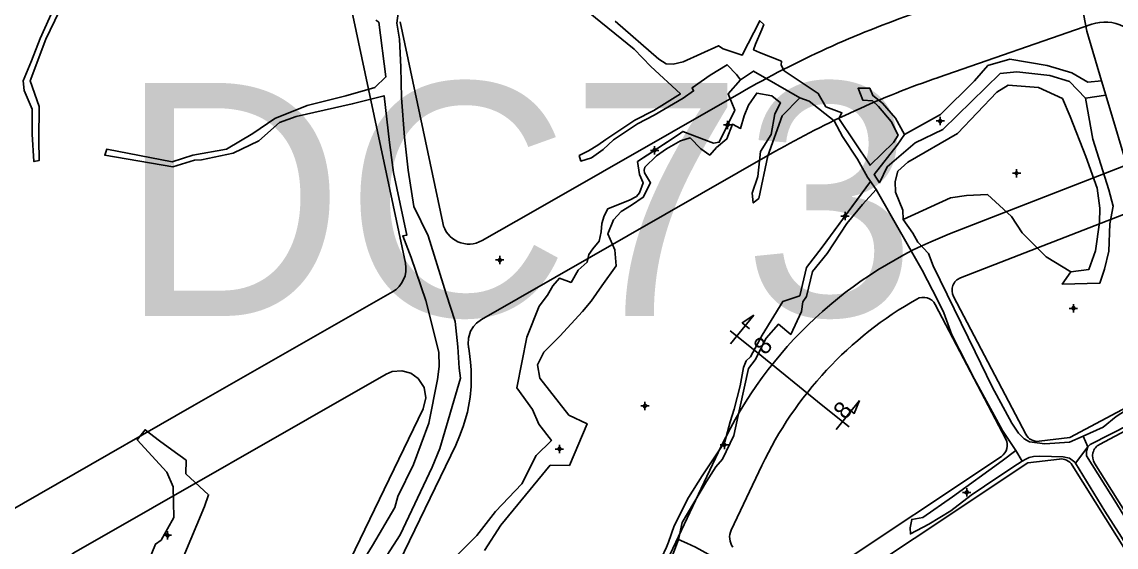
# Model space of a CAD drawing. Extents: x 548357 to 553070, y 1834500 to 1842500.
# Drawn here: x 551147.4 to 551476, y 1839303.4 to 1839461.2 of the extents above; entities that cross this region are included whole.
import ezdxf

# ---------------------------------------------------------------- set-up
doc = ezdxf.new("R2010")
doc.units = 0
for name, color, linetype in [('Level 10', 7, 'Continuous'), ('Level 11', 7, 'Continuous'), ('Level 13', 7, 'Continuous'), ('Level 2', 7, 'Continuous'), ('Level 20', 7, 'Continuous'), ('Level 30', 7, 'Continuous'), ('Level 62', 7, 'Continuous')]:
    doc.layers.add(name, color=color, linetype=linetype)

msp = doc.modelspace()

# ---------------------------------------------------------------- linework, layer by layer
at = {"layer": 'Level 10'}
for p, q in [((551471.63, 1839443.54), (551472.92, 1839439.23)), ((551466.76, 1839438.27), (551472.92, 1839439.23)), ((551356.82, 1839425.03), (551361.47, 1839434.66)), ((551332.31, 1839419.27), (551344.43, 1839427.23)), ((551387.75, 1839393.55), (551402.22, 1839413.26)), ((551402.22, 1839413.26), (551403.96, 1839410.89)), ((551466.06, 1839336.77), (551467.49, 1839333.56)), ((551463.8, 1839328.6), (551467.49, 1839333.56)), ((551445.92, 1839332.44), (551447.79, 1839329.22)), ((551343.22, 1839302.02), (551344.61, 1839305.69))]:
    msp.add_line(p, q, dxfattribs=at)
for points in [[(551465.34, 1839536.23), (551464.76, 1839532.45), (551461.81, 1839486.66), (551467.19, 1839458.39), (551471.63, 1839443.54)], [(551157.13, 1839465.54), (551152.92, 1839456.17), (551150.33, 1839449.47), (551147.76, 1839443.49), (551148.11, 1839440.55), (551150.51, 1839435.03), (551150.53, 1839427.52), (551150.99, 1839419.24), (551152.6, 1839419.6), (551152.48, 1839425.84), (551152.59, 1839435.79), (551149.92, 1839443.46), (551154.56, 1839456.03), (551158.55, 1839464.34)], [(551239.12, 1839258.3), (551241.04, 1839264.06), (551242.15, 1839270.79), (551247.34, 1839282.73), (551253.41, 1839292.62), (551254.05, 1839296.37), (551260.97, 1839307.09), (551270.64, 1839327.46), (551272.93, 1839333.03), (551279.12, 1839354.17), (551278.69, 1839357.19), (551278.3, 1839363.59), (551277.52, 1839371.16), (551274.81, 1839379.55), (551269.44, 1839396.94), (551265.11, 1839405.74), (551263.42, 1839416.61), (551262.25, 1839426.58), (551261.35, 1839438.35), (551261.18, 1839447.6), (551260.8, 1839455.97), (551260.04, 1839460.82), (551260.67, 1839466.05)], [(551247.35, 1839295.3), (551252.7, 1839303.87), (551259.41, 1839315.28), (551260.28, 1839318.59), (551265.04, 1839328.22), (551269.62, 1839340.68), (551272.18, 1839353.81), (551272.74, 1839357.72), (551272.62, 1839362.03), (551268.7, 1839377.48), (551264.26, 1839390.44), (551261.77, 1839396.92), (551263.03, 1839397.18), (551259.01, 1839415.95), (551257.81, 1839424.94), (551256.14, 1839439), (551246.63, 1839436.57), (551229.8, 1839432.77), (551224.76, 1839430.94), (551218.57, 1839425.51), (551210.86, 1839421.72), (551201.31, 1839419.74), (551199.27, 1839419.64), (551192.69, 1839417.69), (551172.27, 1839421.12), (551172.9, 1839422.96), (551192.52, 1839419.21), (551198.69, 1839421.2), (551208.82, 1839423), (551216.76, 1839427.68), (551223.31, 1839432.18), (551233.07, 1839436.13), (551244.71, 1839439.03), (551253.37, 1839441.51), (551256.7, 1839444.67), (551254.55, 1839461.1), (551253.69, 1839461.68)], [(551317.52, 1839464.16), (551331.28, 1839453.04), (551336.31, 1839447.76), (551345.13, 1839439.54), (551337.21, 1839434.54), (551331.43, 1839431.64), (551322.78, 1839425.91), (551320.4, 1839424.2), (551317.55, 1839422.48), (551314.79, 1839421.02), (551315.27, 1839419.37), (551318.41, 1839420.39), (551321.95, 1839422.82), (551325.05, 1839425.72), (551332.31, 1839430.58), (551337.29, 1839433.22), (551346, 1839438.31), (551349.11, 1839440.48), (551348.66, 1839441.39), (551354.1, 1839445.23), (551359.18, 1839448.34), (551361.95, 1839445.44), (551363.16, 1839443.77)], [(551325.51, 1839461.39), (551338.63, 1839450.05), (551340.89, 1839448.58), (551343, 1839448.52), (551345.95, 1839449.15), (551356.56, 1839454.03), (551358.04, 1839453.11), (551363.69, 1839451.19), (551368.99, 1839461.53), (551370.18, 1839460.41), (551369.58, 1839458.93), (551367.66, 1839454.54), (551367.13, 1839452.81), (551368.9, 1839451.98), (551375.49, 1839449.39), (551375.41, 1839448.17), (551376.31, 1839446.53), (551386.53, 1839439.69), (551388.83, 1839435.71), (551393.67, 1839433.84), (551392.68, 1839432.21), (551402.09, 1839418.11), (551409.19, 1839424.94), (551410.52, 1839427.19), (551408.48, 1839431.28), (551404.66, 1839435.83), (551402.84, 1839437.44), (551399.92, 1839437.71), (551398.51, 1839441.27), (551402.01, 1839441.3), (551402.97, 1839439.04), (551405.82, 1839436.78), (551409.77, 1839432.23), (551412.42, 1839427.36)], [(551412.42, 1839427.36), (551423.26, 1839433.4), (551433.5, 1839443.54), (551437.48, 1839448.09), (551444.06, 1839450), (551455.32, 1839448.14), (551462.67, 1839445.92), (551467.52, 1839443.12), (551471.63, 1839443.54)], [(551363.16, 1839443.77), (551367.09, 1839446.4), (551380.97, 1839438.35)], [(551412.42, 1839427.36), (551410.28, 1839424.12), (551403.31, 1839415.39), (551404.91, 1839412.88), (551407.2, 1839417.68), (551415.66, 1839424.86), (551423.92, 1839428.85), (551441.17, 1839445.68), (551446.18, 1839446.2), (551456.07, 1839445.07), (551462, 1839443.32), (551466.76, 1839438.27)], [(551361.47, 1839434.66), (551360.57, 1839436.86), (551359.52, 1839439.54), (551363.16, 1839443.77)], [(551412.02, 1839401.79), (551411.98, 1839404.67), (551409.71, 1839410.06), (551409.67, 1839413.3), (551410.46, 1839416.38), (551413.44, 1839419.08), (551428.4, 1839427.65), (551440.16, 1839440.05), (551443.58, 1839442.23), (551452.72, 1839441.51), (551459.88, 1839438.22), (551462.21, 1839432.74), (551466.94, 1839420.78), (551470.29, 1839411.25), (551471.06, 1839405.23), (551471.04, 1839400.92), (551469.76, 1839392.42), (551467.77, 1839386.78), (551462.43, 1839386.12)], [(551286.35, 1839302.42), (551291.19, 1839310.06), (551306.05, 1839328), (551311.8, 1839327.98), (551317.15, 1839340.48), (551311.65, 1839343.06), (551302.95, 1839354.2), (551302.23, 1839358.2), (551304.13, 1839362.01), (551308.92, 1839366.75), (551315.75, 1839374.23), (551318.4, 1839377.28), (551321.54, 1839381.9), (551325.89, 1839387.93), (551325.44, 1839392.74), (551323.38, 1839397.51), (551325.05, 1839401.76), (551327.39, 1839404.21), (551330.44, 1839406.16), (551333.99, 1839408.52), (551336.21, 1839412.85), (551334.32, 1839415.88), (551334.3, 1839416.67), (551334.46, 1839417.53), (551338, 1839420.93), (551340.98, 1839423.1), (551345.15, 1839425.5), (551348.07, 1839426.34), (551351.25, 1839423.1), (551353.96, 1839421.17), (551355.94, 1839423.43), (551359.1, 1839426.06), (551360.75, 1839430.45), (551363.2, 1839429.18), (551364.27, 1839432.99), (551365.59, 1839436.16), (551368.1, 1839439.82), (551372.59, 1839439.01), (551375.23, 1839436.84), (551373.46, 1839433.59), (551372.45, 1839427.35), (551369.24, 1839422.25), (551368.44, 1839414.78), (551366.66, 1839409.79), (551367.03, 1839406.8), (551368.7, 1839408.18), (551371.4, 1839420.98), (551375.67, 1839432.99), (551380.97, 1839438.35)], [(551472.92, 1839439.23), (551480.26, 1839414.72), (551487.26, 1839399.53), (551493.65, 1839385.9), (551512.77, 1839370.94)], [(551380.97, 1839438.35), (551383.78, 1839437.43), (551391.28, 1839431.43), (551393.8, 1839426.81), (551398.34, 1839419.99), (551401.3, 1839414.54), (551403.96, 1839410.89)], [(551462.43, 1839386.12), (551459.81, 1839382.39), (551471.15, 1839382.75), (551472.51, 1839386.96), (551473.84, 1839392.33), (551474.11, 1839400.58), (551475.06, 1839405.8), (551473.85, 1839410.74), (551469.01, 1839425.95), (551466.76, 1839438.27)], [(551356.82, 1839425.03), (551359.69, 1839431.01), (551361.47, 1839434.66)], [(551332.31, 1839419.27), (551335.41, 1839421.29), (551344.43, 1839427.23)], [(551344.43, 1839427.23), (551345.85, 1839428.29), (551355.11, 1839424.78), (551356.82, 1839425.03)], [(551274.51, 1839297.4), (551284.01, 1839306.87), (551289.65, 1839314.14), (551297.52, 1839322.44), (551301.8, 1839330.93), (551306.4, 1839335.49), (551302.65, 1839340.41), (551300.71, 1839344.73), (551296.02, 1839351.32), (551299.06, 1839366.54), (551302.73, 1839375.8), (551305.24, 1839379.08), (551306.88, 1839381.95), (551308.84, 1839384.21), (551312.31, 1839382.92), (551314.42, 1839386.65), (551317.15, 1839389.04), (551317.62, 1839391.37), (551318.88, 1839393.04), (551320.73, 1839395.3), (551321.31, 1839398.15), (551321.56, 1839400.67), (551322.23, 1839402.9), (551323.32, 1839405.03), (551326.1, 1839406.19), (551329.82, 1839407.62), (551331.93, 1839408.72), (551332.85, 1839409.83), (551333.96, 1839412.85), (551332.84, 1839415.39), (551332.31, 1839419.27)], [(551387.75, 1839393.55), (551393.82, 1839401.84), (551402.22, 1839413.26)], [(551344.61, 1839305.69), (551345.71, 1839310.82), (551353.03, 1839323.18), (551355.78, 1839327.54), (551357.78, 1839329.86), (551361.18, 1839336.92), (551362.97, 1839345.24), (551365.63, 1839357.13), (551367.61, 1839359.66), (551370.9, 1839366.23), (551374.63, 1839370.44), (551378.28, 1839367.31), (551381.48, 1839374.23), (551381.87, 1839377.13), (551382.98, 1839378.68), (551384.83, 1839386.22), (551389.23, 1839391.65), (551395.1, 1839400.64), (551399.8, 1839406.32), (551403.96, 1839410.89)], [(551403.96, 1839410.89), (551417.74, 1839386.57), (551422.41, 1839377.46), (551424.24, 1839373.79), (551426.68, 1839367.19), (551433.42, 1839353.86), (551441.88, 1839338.49), (551445.92, 1839332.44)], [(551412.02, 1839401.79), (551426.23, 1839408.33), (551431.08, 1839409.09), (551437.36, 1839409.37), (551444.56, 1839402.76), (551447.78, 1839397.8), (551455, 1839390.63), (551462.43, 1839386.12)], [(551412.02, 1839401.79), (551414.94, 1839397.74), (551416.42, 1839395.07), (551419.67, 1839391.66), (551421.1, 1839387.91), (551433.64, 1839362.04), (551438.77, 1839351.6), (551444.64, 1839340.67), (551446.63, 1839337.64), (551448.34, 1839335.94), (551450.01, 1839335.05), (551454.59, 1839334.48), (551462.01, 1839334.96), (551466.06, 1839336.77)], [(551339.49, 1839300.2), (551340.96, 1839303.46), (551341.62, 1839304.94), (551343.25, 1839309.86), (551347.59, 1839318.31), (551351.71, 1839324.84), (551353.84, 1839328.17), (551358.52, 1839335.08), (551360.13, 1839341.11), (551361.26, 1839344.85), (551363.14, 1839351.86), (551364.08, 1839357.36), (551364.91, 1839359.41), (551366.15, 1839360.56), (551369.67, 1839367.05), (551375.93, 1839377.22), (551381, 1839378.95), (551383.02, 1839387.47), (551387.75, 1839393.55)], [(551466.06, 1839336.77), (551472.1, 1839339.46), (551476.04, 1839342.68), (551480.51, 1839345.56), (551488.61, 1839351.86), (551495.08, 1839353.8), (551505.08, 1839357.46), (551514.68, 1839359.04)], [(551467.49, 1839333.56), (551468.17, 1839334.25), (551492.02, 1839346.36), (551498.22, 1839351.08), (551500, 1839351.46), (551504.67, 1839352.47), (551511.66, 1839352.4), (551513.91, 1839351.2), (551514.79, 1839349.01)], [(551178.11, 1839281.15), (551178.84, 1839282.94), (551187.49, 1839304.32), (551189.2, 1839305.53), (551193.04, 1839312.33), (551192.8, 1839321.51), (551190.92, 1839325.97), (551182.02, 1839335.66), (551184.37, 1839338.68), (551188.76, 1839335.33), (551192.46, 1839332.64), (551196.73, 1839329.53), (551196.65, 1839325.49), (551203.48, 1839319.17), (551202.2, 1839315.65), (551187.09, 1839279.48)], [(551467.49, 1839333.56), (551467.14, 1839332.3), (551467.08, 1839330.87), (551476.15, 1839316.5), (551491.71, 1839290.9), (551507.1, 1839266.28), (551514.12, 1839254.39), (551520.75, 1839244.37), (551523.79, 1839239.69), (551527.31, 1839234.91), (551529.96, 1839230.36), (551543.41, 1839209.37), (551557.24, 1839186.96), (551573.55, 1839161.78)], [(551445.92, 1839332.44), (551441.8, 1839329.33), (551426.9, 1839318.51), (551417.91, 1839312.31), (551414.6, 1839311.76), (551414.15, 1839309.18), (551414.21, 1839307.38), (551419.75, 1839310.29), (551426.32, 1839314.29), (551432.47, 1839319.06), (551440.48, 1839324.4), (551446.34, 1839328.38), (551447.79, 1839329.22)], [(551447.79, 1839329.22), (551448.93, 1839329.88), (551449.93, 1839330.34), (551451.23, 1839330.63), (551453.11, 1839330.72), (551460.12, 1839330.53), (551461.97, 1839330.16), (551463.58, 1839328.96), (551463.8, 1839328.6)], [(551463.8, 1839328.6), (551472.56, 1839314.21), (551477.56, 1839306.38), (551481.4, 1839300.13)], [(551344.61, 1839305.69), (551347.07, 1839304.57), (551349.72, 1839303.43), (551363.29, 1839295.87), (551370.25, 1839283.09), (551377.49, 1839273.37), (551381.78, 1839267.82), (551386.24, 1839262.18), (551396.27, 1839249.84), (551408.43, 1839233.16), (551417.73, 1839220.11), (551426.05, 1839206.76), (551429.8, 1839201.1), (551440.36, 1839185.46), (551451.36, 1839169.37), (551454.71, 1839164.2), (551464.05, 1839148.66), (551469.49, 1839140.18), (551480.42, 1839122.9), (551483.86, 1839116.42)]]:
    msp.add_lwpolyline(points, dxfattribs=at)
at = {"layer": 'Level 11'}
for p, q in [((551423.16, 1839432.06), (551422.53, 1839431.44)), ((551423.16, 1839432.69), (551423.16, 1839432.06)), ((551423.78, 1839431.44), (551423.16, 1839432.06)), ((551358.7, 1839430.23), (551358.08, 1839430.23)), ((551359.33, 1839430.86), (551358.7, 1839430.23)), ((551358.7, 1839430.23), (551359.33, 1839429.61)), ((551359.33, 1839431.48), (551359.33, 1839430.86)), ((551359.95, 1839430.23), (551359.33, 1839430.86)), ((551359.33, 1839429.61), (551359.95, 1839430.23)), ((551359.33, 1839429.61), (551359.33, 1839428.98)), ((551360.58, 1839430.23), (551359.95, 1839430.23)), ((551422.53, 1839431.44), (551421.91, 1839431.44)), ((551422.53, 1839431.44), (551423.16, 1839430.81)), ((551423.16, 1839430.81), (551423.78, 1839431.44)), ((551423.16, 1839430.81), (551423.16, 1839430.19)), ((551424.41, 1839431.44), (551423.78, 1839431.44)), ((551336.76, 1839422.6), (551336.13, 1839422.6)), ((551337.38, 1839423.22), (551336.76, 1839422.6)), ((551336.76, 1839422.6), (551337.38, 1839421.97)), ((551337.38, 1839423.85), (551337.38, 1839423.22)), ((551338.01, 1839422.6), (551337.38, 1839423.22)), ((551337.38, 1839421.97), (551338.01, 1839422.6)), ((551338.63, 1839422.6), (551338.01, 1839422.6)), ((551337.38, 1839421.97), (551337.38, 1839421.35)), ((551445.47, 1839415.75), (551444.84, 1839415.75)), ((551446.09, 1839416.37), (551445.47, 1839415.75)), ((551445.47, 1839415.75), (551446.09, 1839415.12)), ((551446.09, 1839417), (551446.09, 1839416.37)), ((551446.72, 1839415.75), (551446.09, 1839416.37)), ((551446.09, 1839415.12), (551446.72, 1839415.75)), ((551447.34, 1839415.75), (551446.72, 1839415.75)), ((551446.09, 1839415.12), (551446.09, 1839414.5)), ((551393.97, 1839402.88), (551393.35, 1839402.88)), ((551394.6, 1839403.51), (551393.97, 1839402.88)), ((551393.97, 1839402.88), (551394.6, 1839402.26)), ((551394.6, 1839404.13), (551394.6, 1839403.51)), ((551395.22, 1839402.88), (551394.6, 1839403.51)), ((551394.6, 1839402.26), (551395.22, 1839402.88)), ((551395.85, 1839402.88), (551395.22, 1839402.88)), ((551394.6, 1839402.26), (551394.6, 1839401.63)), ((551290.28, 1839389.68), (551289.65, 1839389.68)), ((551290.9, 1839390.31), (551290.28, 1839389.68)), ((551290.28, 1839389.68), (551290.9, 1839389.06)), ((551290.9, 1839390.93), (551290.9, 1839390.31)), ((551291.53, 1839389.68), (551290.9, 1839390.31)), ((551290.9, 1839389.06), (551291.53, 1839389.68)), ((551292.15, 1839389.68), (551291.53, 1839389.68)), ((551290.9, 1839389.06), (551290.9, 1839388.43)), ((551463.17, 1839376.4), (551463.17, 1839375.77)), ((551462.55, 1839375.15), (551461.92, 1839375.15)), ((551463.17, 1839375.77), (551462.55, 1839375.15)), ((551462.55, 1839375.15), (551463.17, 1839374.52)), ((551463.8, 1839375.15), (551463.17, 1839375.77)), ((551463.17, 1839374.52), (551463.8, 1839375.15)), ((551463.17, 1839374.52), (551463.17, 1839373.9)), ((551464.42, 1839375.15), (551463.8, 1839375.15)), ((551334.51, 1839347.08), (551334.51, 1839346.46)), ((551333.88, 1839345.83), (551333.26, 1839345.83)), ((551334.51, 1839346.46), (551333.88, 1839345.83)), ((551333.88, 1839345.83), (551334.51, 1839345.21)), ((551335.13, 1839345.83), (551334.51, 1839346.46)), ((551334.51, 1839345.21), (551335.13, 1839345.83)), ((551334.51, 1839345.21), (551334.51, 1839344.58)), ((551335.76, 1839345.83), (551335.13, 1839345.83)), ((551308.83, 1839333.51), (551308.21, 1839332.88)), ((551308.83, 1839334.13), (551308.83, 1839333.51)), ((551309.46, 1839332.88), (551308.83, 1839333.51)), ((551357.72, 1839334.15), (551357.1, 1839334.15)), ((551358.35, 1839334.78), (551357.72, 1839334.15)), ((551357.72, 1839334.15), (551358.35, 1839333.53)), ((551358.35, 1839335.4), (551358.35, 1839334.78)), ((551358.97, 1839334.15), (551358.35, 1839334.78)), ((551358.35, 1839333.53), (551358.97, 1839334.15)), ((551358.35, 1839333.53), (551358.35, 1839332.9)), ((551359.6, 1839334.15), (551358.97, 1839334.15)), ((551308.21, 1839332.88), (551307.58, 1839332.88)), ((551308.21, 1839332.88), (551308.83, 1839332.26)), ((551308.83, 1839332.26), (551309.46, 1839332.88)), ((551308.83, 1839332.26), (551308.83, 1839331.63)), ((551310.08, 1839332.88), (551309.46, 1839332.88)), ((551431.13, 1839320.51), (551430.51, 1839319.88)), ((551431.13, 1839321.13), (551431.13, 1839320.51)), ((551431.76, 1839319.88), (551431.13, 1839320.51)), ((551430.51, 1839319.88), (551429.88, 1839319.88)), ((551430.51, 1839319.88), (551431.13, 1839319.26)), ((551431.13, 1839319.26), (551431.76, 1839319.88)), ((551431.13, 1839319.26), (551431.13, 1839318.63)), ((551432.38, 1839319.88), (551431.76, 1839319.88)), ((551191.08, 1839307.6), (551190.45, 1839306.97)), ((551191.08, 1839308.22), (551191.08, 1839307.6)), ((551191.7, 1839306.97), (551191.08, 1839307.6)), ((551190.45, 1839306.97), (551189.83, 1839306.97)), ((551190.45, 1839306.97), (551191.08, 1839306.35)), ((551191.08, 1839306.35), (551191.7, 1839306.97)), ((551191.08, 1839306.35), (551191.08, 1839305.72)), ((551192.33, 1839306.97), (551191.7, 1839306.97))]:
    msp.add_line(p, q, dxfattribs=at)
for centre in [(551359.33, 1839430.23), (551423.16, 1839431.44), (551337.38, 1839422.6), (551446.09, 1839415.75), (551394.6, 1839402.88), (551290.9, 1839389.68), (551463.17, 1839375.15), (551334.51, 1839345.83), (551358.35, 1839334.15), (551308.83, 1839332.88), (551431.13, 1839319.88), (551191.08, 1839306.97)]:
    msp.add_circle(centre, 0.15, dxfattribs=at)
at = {"layer": 'Level 13'}
for points in [[(551360.15, 1839364.47), (551367.15, 1839373.13)], [(551367.15, 1839373.13), (551363.7, 1839370.8), (551365.91, 1839369.02)], [(551360.09, 1839368.42), (551367.96, 1839362.06)], [(551367.96, 1839362.06), (551387.92, 1839345.91)], [(551391.92, 1839338.78), (551398.92, 1839347.43)], [(551398.92, 1839347.43), (551397.36, 1839343.58), (551395.16, 1839345.36)], [(551395.79, 1839339.55), (551387.92, 1839345.91)]]:
    msp.add_lwpolyline(points, dxfattribs=at)
at = {"layer": 'Level 2'}
for p, q in [((551367.09, 1839446.4), (551363.16, 1839443.77)), ((551380.97, 1839438.35), (551367.09, 1839446.4)), ((551423.92, 1839428.85), (551441.17, 1839445.68)), ((551441.17, 1839445.68), (551446.18, 1839446.2)), ((551363.16, 1839443.77), (551359.52, 1839439.54)), ((551443.58, 1839442.23), (551440.16, 1839440.05)), ((551462, 1839443.32), (551466.76, 1839438.27)), ((551472.92, 1839439.23), (551471.63, 1839443.54)), ((551359.52, 1839439.54), (551360.57, 1839436.86)), ((551368.1, 1839439.82), (551372.59, 1839439.01)), ((551440.16, 1839440.05), (551428.4, 1839427.65)), ((551466.76, 1839438.27), (551472.92, 1839439.23)), ((551462.21, 1839432.74), (551459.88, 1839438.22)), ((551466.94, 1839420.78), (551462.21, 1839432.74)), ((551340.98, 1839423.1), (551345.15, 1839425.5)), ((551355.11, 1839424.78), (551345.85, 1839428.29)), ((551412.42, 1839427.36), (551410.28, 1839424.12)), ((551428.4, 1839427.65), (551413.44, 1839419.08)), ((551338, 1839420.93), (551340.98, 1839423.1)), ((551351.25, 1839423.1), (551353.96, 1839421.17)), ((551410.28, 1839424.12), (551403.31, 1839415.39)), ((551332.31, 1839419.27), (551332.84, 1839415.39)), ((551334.46, 1839417.53), (551338, 1839420.93)), ((551368.7, 1839408.18), (551371.4, 1839420.98)), ((551332.84, 1839415.39), (551333.96, 1839412.85)), ((551333.96, 1839412.85), (551332.85, 1839409.83)), ((551402.22, 1839413.26), (551387.75, 1839393.55)), ((551403.96, 1839410.89), (551402.22, 1839413.26)), ((551403.31, 1839415.39), (551404.91, 1839412.88)), ((551409.67, 1839413.3), (551409.71, 1839410.06)), ((551409.71, 1839410.06), (551411.98, 1839404.67)), ((551329.82, 1839407.62), (551326.1, 1839406.19)), ((551411.98, 1839404.67), (551412.02, 1839401.79)), ((551444.56, 1839402.76), (551447.78, 1839397.8)), ((551471.04, 1839400.92), (551471.06, 1839405.23)), ((551321.56, 1839400.67), (551321.31, 1839398.15)), ((551321.31, 1839398.15), (551320.73, 1839395.3)), ((551387.75, 1839393.55), (551383.02, 1839387.47)), ((551321.54, 1839381.9), (551325.89, 1839387.93)), ((551383.02, 1839387.47), (551381, 1839378.95)), ((551382.98, 1839378.68), (551384.83, 1839386.22)), ((551462.43, 1839386.12), (551467.77, 1839386.78)), ((551308.84, 1839384.21), (551306.88, 1839381.95)), ((551312.31, 1839382.92), (551308.84, 1839384.21)), ((551381.87, 1839377.13), (551382.98, 1839378.68)), ((551370.9, 1839366.23), (551374.63, 1839370.44)), ((551374.63, 1839370.44), (551378.28, 1839367.31)), ((551302.23, 1839358.2), (551304.13, 1839362.01)), ((551366.15, 1839360.56), (551364.91, 1839359.41)), ((551362.97, 1839345.24), (551365.63, 1839357.13)), ((551364.08, 1839357.36), (551363.14, 1839351.86)), ((551364.91, 1839359.41), (551364.08, 1839357.36)), ((551363.14, 1839351.86), (551361.26, 1839344.85)), ((551361.26, 1839344.85), (551360.13, 1839341.11)), ((551361.18, 1839336.92), (551362.97, 1839345.24)), ((551291.19, 1839310.06), (551306.05, 1839328)), ((551306.05, 1839328), (551311.8, 1839327.98)), ((551353.84, 1839328.17), (551351.71, 1839324.84)), ((551353.03, 1839323.18), (551355.78, 1839327.54)), ((551351.71, 1839324.84), (551347.59, 1839318.31)), ((551345.71, 1839310.82), (551353.03, 1839323.18)), ((551289.65, 1839314.14), (551284.01, 1839306.87)), ((551344.61, 1839305.69), (551345.71, 1839310.82)), ((551286.35, 1839302.42), (551291.19, 1839310.06)), ((551340.96, 1839303.46), (551339.49, 1839300.2))]:
    msp.add_line(p, q, dxfattribs=at)
for points in [[(551157.13, 1839465.54), (551152.92, 1839456.17), (551150.33, 1839449.47), (551147.76, 1839443.49), (551148.11, 1839440.55), (551150.51, 1839435.03), (551150.53, 1839427.52), (551150.99, 1839419.24), (551152.6, 1839419.6), (551152.48, 1839425.84), (551152.59, 1839435.79), (551149.92, 1839443.46), (551154.56, 1839456.03), (551158.55, 1839464.34)], [(551471.63, 1839443.54), (551467.52, 1839443.12), (551462.67, 1839445.92), (551455.32, 1839448.14), (551444.06, 1839450), (551437.48, 1839448.09), (551433.5, 1839443.54), (551423.26, 1839433.4), (551412.42, 1839427.36)], [(551446.18, 1839446.2), (551456.07, 1839445.07), (551462, 1839443.32)], [(551459.88, 1839438.22), (551452.72, 1839441.51), (551443.58, 1839442.23)], [(551364.27, 1839432.99), (551365.59, 1839436.16), (551368.1, 1839439.82)], [(551372.59, 1839439.01), (551375.23, 1839436.84), (551373.46, 1839433.59)], [(551360.57, 1839436.86), (551361.47, 1839434.66), (551356.82, 1839425.03), (551355.11, 1839424.78)], [(551371.4, 1839420.98), (551375.67, 1839432.99), (551380.97, 1839438.35)], [(551359.1, 1839426.06), (551360.75, 1839430.45), (551363.2, 1839429.18), (551364.27, 1839432.99)], [(551373.46, 1839433.59), (551372.45, 1839427.35), (551369.24, 1839422.25), (551368.44, 1839414.78)], [(551404.91, 1839412.88), (551407.2, 1839417.68), (551415.66, 1839424.86), (551423.92, 1839428.85)], [(551345.85, 1839428.29), (551344.43, 1839427.23), (551335.41, 1839421.29), (551332.31, 1839419.27)], [(551345.15, 1839425.5), (551348.07, 1839426.34), (551351.25, 1839423.1)], [(551353.96, 1839421.17), (551355.94, 1839423.43), (551359.1, 1839426.06)], [(551413.44, 1839419.08), (551410.46, 1839416.38), (551409.67, 1839413.3)], [(551471.06, 1839405.23), (551470.29, 1839411.25), (551466.94, 1839420.78)], [(551330.44, 1839406.16), (551333.99, 1839408.52), (551336.21, 1839412.85), (551334.32, 1839415.88)], [(551334.32, 1839415.88), (551334.3, 1839416.67), (551334.46, 1839417.53)], [(551368.44, 1839414.78), (551366.66, 1839409.79), (551367.03, 1839406.8), (551368.7, 1839408.18)], [(551332.85, 1839409.83), (551331.93, 1839408.72), (551329.82, 1839407.62)], [(551395.1, 1839400.64), (551399.8, 1839406.32), (551403.96, 1839410.89)], [(551412.02, 1839401.79), (551426.23, 1839408.33), (551431.08, 1839409.09), (551437.36, 1839409.37), (551444.56, 1839402.76)], [(551326.1, 1839406.19), (551323.32, 1839405.03), (551322.23, 1839402.9), (551321.56, 1839400.67)], [(551325.05, 1839401.76), (551327.39, 1839404.21), (551330.44, 1839406.16)], [(551325.89, 1839387.93), (551325.44, 1839392.74), (551323.38, 1839397.51), (551325.05, 1839401.76)], [(551384.83, 1839386.22), (551389.23, 1839391.65), (551395.1, 1839400.64)], [(551467.77, 1839386.78), (551469.76, 1839392.42), (551471.04, 1839400.92)], [(551447.78, 1839397.8), (551455, 1839390.63), (551462.43, 1839386.12)], [(551320.73, 1839395.3), (551318.88, 1839393.04), (551317.62, 1839391.37), (551317.15, 1839389.04), (551314.42, 1839386.65), (551312.31, 1839382.92)], [(551306.88, 1839381.95), (551305.24, 1839379.08), (551302.73, 1839375.8)], [(551315.75, 1839374.23), (551318.4, 1839377.28), (551321.54, 1839381.9)], [(551381, 1839378.95), (551375.93, 1839377.22), (551369.67, 1839367.05), (551366.15, 1839360.56)], [(551378.28, 1839367.31), (551381.48, 1839374.23), (551381.87, 1839377.13)], [(551302.73, 1839375.8), (551299.06, 1839366.54), (551296.02, 1839351.32), (551300.71, 1839344.73), (551302.65, 1839340.41), (551306.4, 1839335.49), (551301.8, 1839330.93)], [(551304.13, 1839362.01), (551308.92, 1839366.75), (551315.75, 1839374.23)], [(551365.63, 1839357.13), (551367.61, 1839359.66), (551370.9, 1839366.23)], [(551311.65, 1839343.06), (551302.95, 1839354.2), (551302.23, 1839358.2)], [(551311.8, 1839327.98), (551317.15, 1839340.48), (551311.65, 1839343.06)], [(551360.13, 1839341.11), (551358.52, 1839335.08), (551353.84, 1839328.17)], [(551183.3, 1839280.05), (551187.09, 1839279.48), (551202.2, 1839315.65), (551203.48, 1839319.17), (551196.65, 1839325.49), (551196.73, 1839329.53), (551192.46, 1839332.64), (551188.76, 1839335.33), (551184.37, 1839338.68), (551182.02, 1839335.66), (551190.92, 1839325.97), (551192.8, 1839321.51), (551193.04, 1839312.33), (551189.2, 1839305.53), (551187.49, 1839304.32), (551178.84, 1839282.94), (551178.11, 1839281.15)], [(551355.78, 1839327.54), (551357.78, 1839329.86), (551361.18, 1839336.92)], [(551301.8, 1839330.93), (551297.52, 1839322.44), (551289.65, 1839314.14)], [(551347.59, 1839318.31), (551343.25, 1839309.86), (551341.62, 1839304.94), (551340.96, 1839303.46)], [(551284.01, 1839306.87), (551274.51, 1839297.4), (551268.49, 1839285.56), (551266.39, 1839284.03), (551262.05, 1839284.42)], [(551320.7, 1839261.03), (551323.88, 1839258.79), (551325.17, 1839263.42), (551330.98, 1839272.87), (551333.1, 1839277.23), (551337.2, 1839287.04), (551338.52, 1839291.61), (551341.26, 1839297), (551343.22, 1839302.02), (551344.61, 1839305.69)]]:
    msp.add_lwpolyline(points, dxfattribs=at)
at = {"layer": 'Level 20'}
msp.add_lwpolyline([(551477.56, 1839306.38), (551472.56, 1839314.21), (551463.8, 1839328.6), (551467.49, 1839333.56), (551467.14, 1839332.3), (551467.08, 1839330.87), (551476.15, 1839316.5)], dxfattribs=at)
at = {"layer": 'Level 30'}
for p, q in [((551260.99, 1839461.2), (551273.79, 1839400.79)), ((551422.6, 1839444.54), (551468.67, 1839460.5)), ((551425.92, 1839397.49), (551488.92, 1839422.03)), ((551429.27, 1839384.31), (551494.21, 1839409.6)), ((551421.66, 1839376.32), (551442.85, 1839335.86)), ((551427.18, 1839378.73), (551448.85, 1839337.33)), ((551281.48, 1839363.51), (551281.53, 1839363.29)), ((551471.02, 1839334.28), (551506.91, 1839353.43)), ((551244.66, 1839265.94), (551277.67, 1839334.08)), ((551277.67, 1839334.08), (551277.69, 1839334.12)), ((551303.59, 1839220.39), (551357.42, 1839333.75)), ((551377.27, 1839287.86), (551441.53, 1839330.67)), ((551360.41, 1839308.56), (551369.61, 1839327.96)), ((551462.8, 1839328.05), (551563.91, 1839166.68)), ((551469.52, 1839328.63), (551569.45, 1839169.13))]:
    msp.add_line(p, q, dxfattribs=at)
for points in [[(551219.83, 1839830.93), (551242.43, 1839514.63), (551245.77, 1839467.88), (551262.55, 1839388.72)], [(551285.59, 1839395.51), (551300.92, 1839404.28), (551363.35, 1839440.02)], [(551277.67, 1839334.08), (551278.85, 1839336.71), (551279.96, 1839339.71), (551281.17, 1839343.99), (551281.97, 1839348.48), (551282.28, 1839351.69), (551282.31, 1839356.69), (551282.15, 1839358.94), (551281.69, 1839362.41), (551281.39, 1839364.38), (551281.49, 1839366.16), (551282.15, 1839368.26), (551282.99, 1839369.65), (551283.89, 1839370.65), (551285.4, 1839371.78), (551373.53, 1839422.23)], [(551101.51, 1839290.14), (551116.72, 1839298.84), (551199.13, 1839346.02), (551258.7, 1839380.11)], [(551452.87, 1839335.22), (551462.08, 1839336.31), (551517.02, 1839365.63)], [(551204.16, 1839279.13), (551169, 1839282.84), (551166.87, 1839283.06), (551163.94, 1839283.83), (551161.19, 1839285.61), (551158.96, 1839288.58), (551158.19, 1839290.71), (551157.93, 1839293.23), (551158.33, 1839295.82), (551159.36, 1839298.18), (551160.77, 1839299.99), (551162.96, 1839301.69), (551256.76, 1839355.38), (551258.62, 1839356.16), (551261.46, 1839356.41), (551264.2, 1839355.65), (551266.44, 1839354.04), (551268.19, 1839351.33), (551268.73, 1839348.27), (551267.93, 1839344.95), (551234.33, 1839275.58)], [(551381.22, 1839283.28), (551449.5, 1839328.77), (551458.94, 1839329.89)]]:
    msp.add_lwpolyline(points, dxfattribs=at)
for centre, radius, start, end in [((551517.48, 1839170.76), 310.25, 109.1133, 119.788), ((551472.6, 1839449.16), 12, 15.2064, 109.1133), ((551517.48, 1839170.76), 289.75, 109.1133, 119.788), ((551281.62, 1839402.45), 8, 191.9695, 299.788), ((551471.92, 1839279.38), 126.75, 111.2794, 154.6013), ((551254.73, 1839387.06), 8, 299.788, 11.9695), ((551430.72, 1839380.58), 4, 111.2794, 207.636), ((551471.92, 1839279.38), 113.25, 119.4993, 154.6013), ((551418.12, 1839374.47), 4, 27.636, 119.4993), ((551452.4, 1839339.19), 4, 207.636, 276.7601), ((551439.31, 1839334), 4, 303.6758, 27.636), ((551472.91, 1839330.75), 4, 118.0824, 212.0698), ((551459.41, 1839325.92), 4, 32.0698, 96.7601), ((551364.92, 1839306.42), 5, 154.6013, 216.7463)]:
    msp.add_arc(centre, radius, start, end, dxfattribs=at)

# ---------------------------------------------------------------- texts
at = {"layer": 'Level 13'}
for p in [(551370.69, 1839360.86), (551394.67, 1839341.46)]:
    msp.add_text('8', height=5.21, rotation=51.0321, dxfattribs=at).set_placement(p)
at = {"layer": 'Level 62'}
msp.add_text('DC73', height=70, dxfattribs=at).set_placement((551176.7, 1839372.88))

doc.saveas('drawing.dxf')
